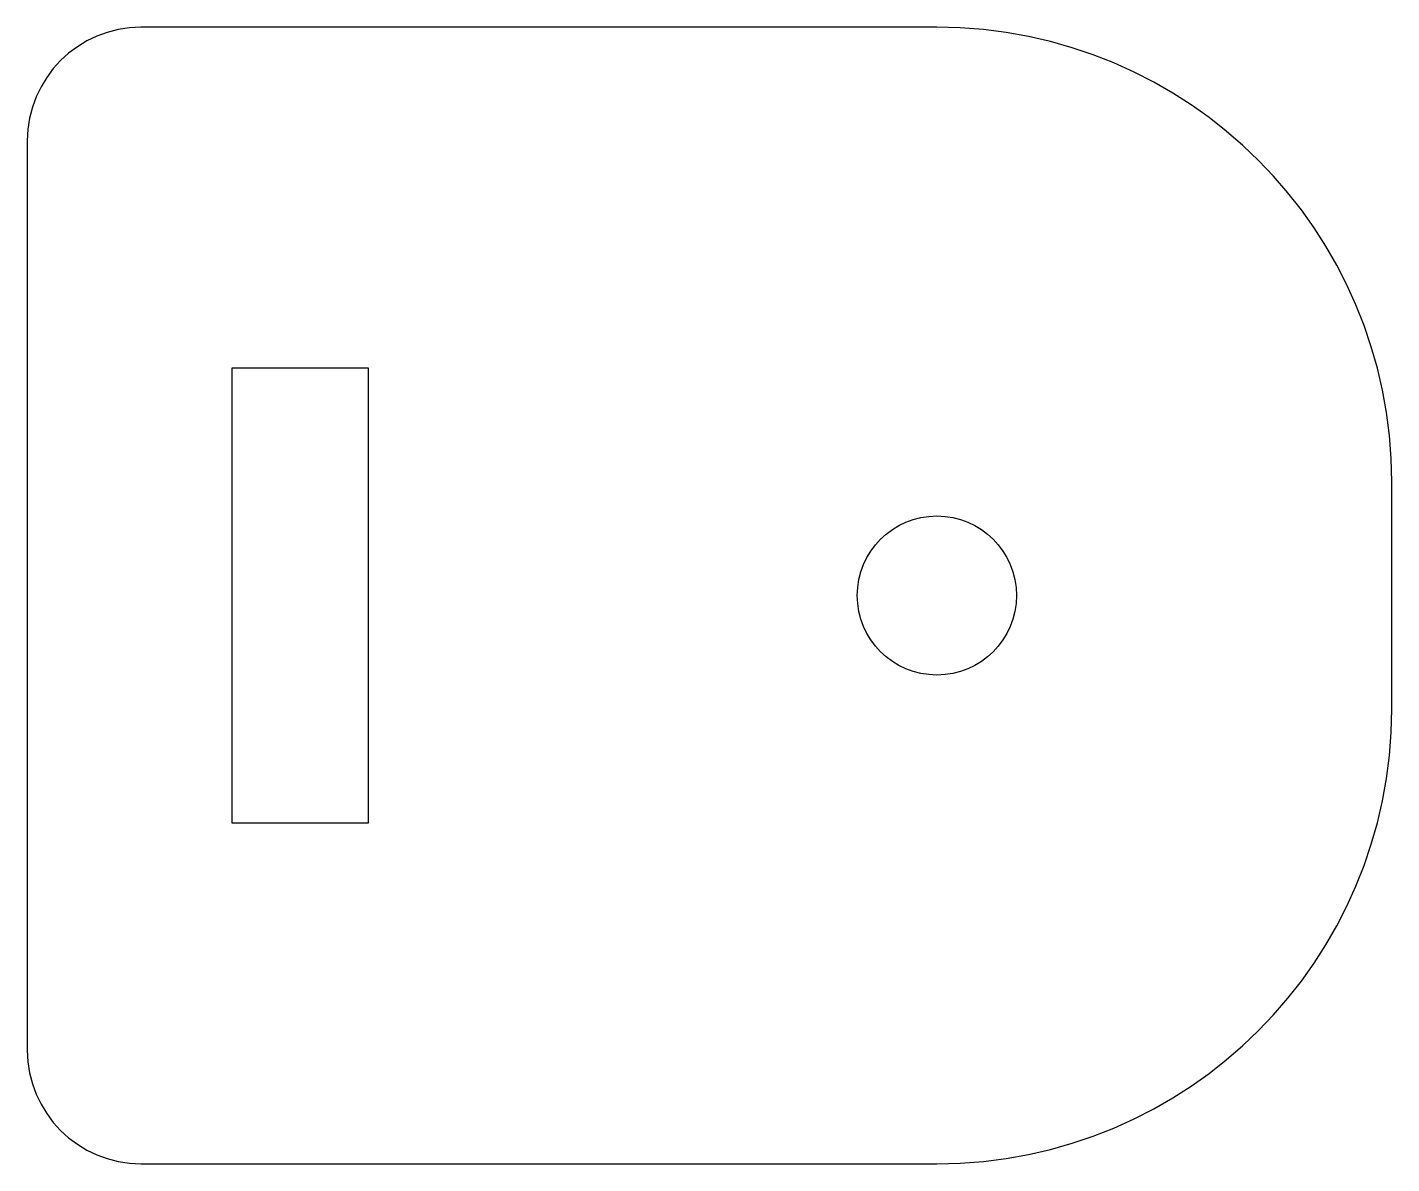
# Model space of a CAD drawing. Header units: millimetres. Extents: x -15 to 15, y -12.5 to 12.5.
import ezdxf

# ---------------------------------------------------------------- set-up
doc = ezdxf.new("R2010")
doc.units = ezdxf.units.MM

msp = doc.modelspace()

# ---------------------------------------------------------------- linework, layer by layer
at = {"color": 7, "linetype": 'Continuous', "lineweight": 25}
for p, q in [((5, 12.5), (-12.5, 12.5)), ((-15, 10), (-15, -10)), ((-7.5, 5), (-10.5, 5)), ((-10.5, 5), (-10.5, -5)), ((-7.5, -5), (-7.5, 5)), ((15, -2.5), (15, 2.5)), ((-10.5, -5), (-7.5, -5)), ((-12.5, -12.5), (5, -12.5))]:
    msp.add_line(p, q, dxfattribs=at)
msp.add_circle((5, 0), 1.75, dxfattribs=at)
for centre, radius, start, end in [((-12.5, 10), 2.5, 90, 180), ((5, 2.5), 10, 0, 90), ((5, -2.5), 10, 270, 0), ((-12.5, -10), 2.5, 180, 270)]:
    msp.add_arc(centre, radius, start, end, dxfattribs=at)

doc.saveas('drawing.dxf')
